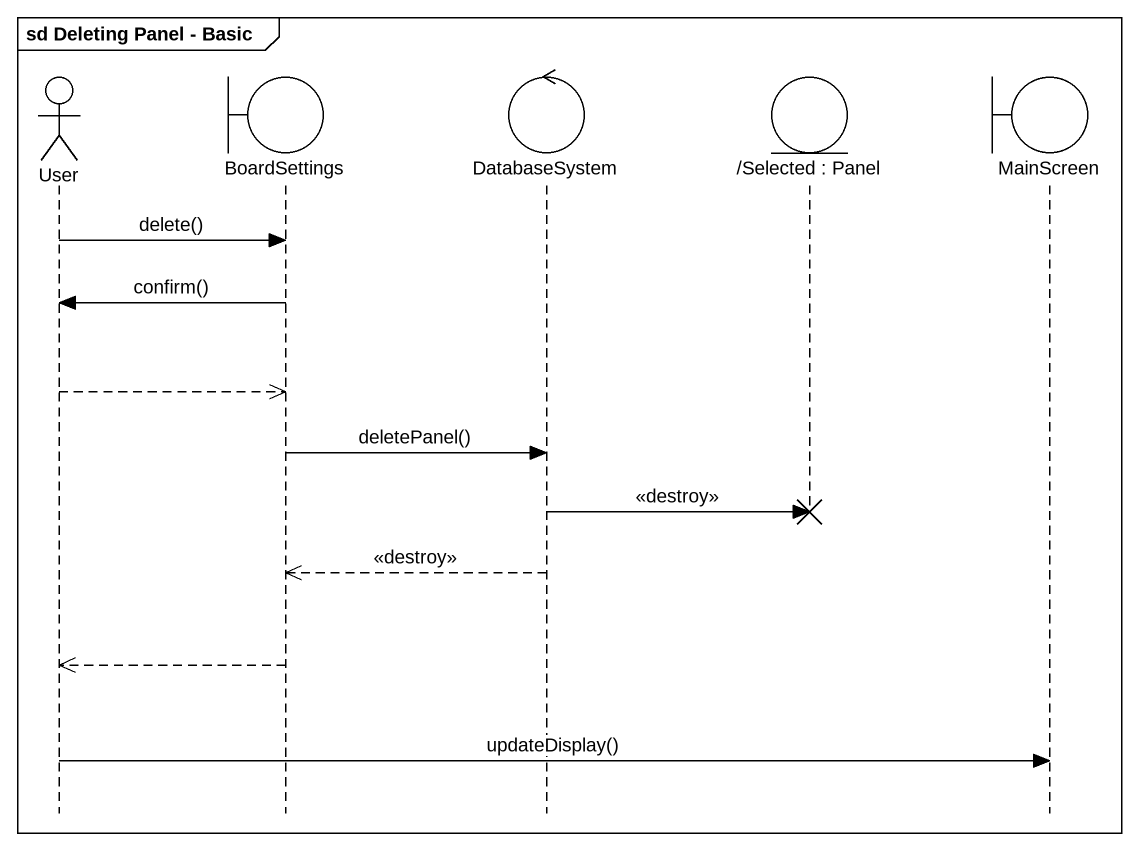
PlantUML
@startuml
mainframe sd Deleting Panel - Basic
hide footbox
actor User
boundary BoardSettings
control DatabaseSystem
entity "/Selected : Panel" as Selected_Panel
boundary MainScreen

User -> BoardSettings : delete()
BoardSettings -> User : confirm()
User -->> BoardSettings
BoardSettings -> DatabaseSystem : deletePanel()
DatabaseSystem -> Selected_Panel !! : <<destroy>>
DatabaseSystem -->> BoardSettings : <<destroy>>
BoardSettings -->> User
User -> MainScreen : updateDisplay()
@enduml
